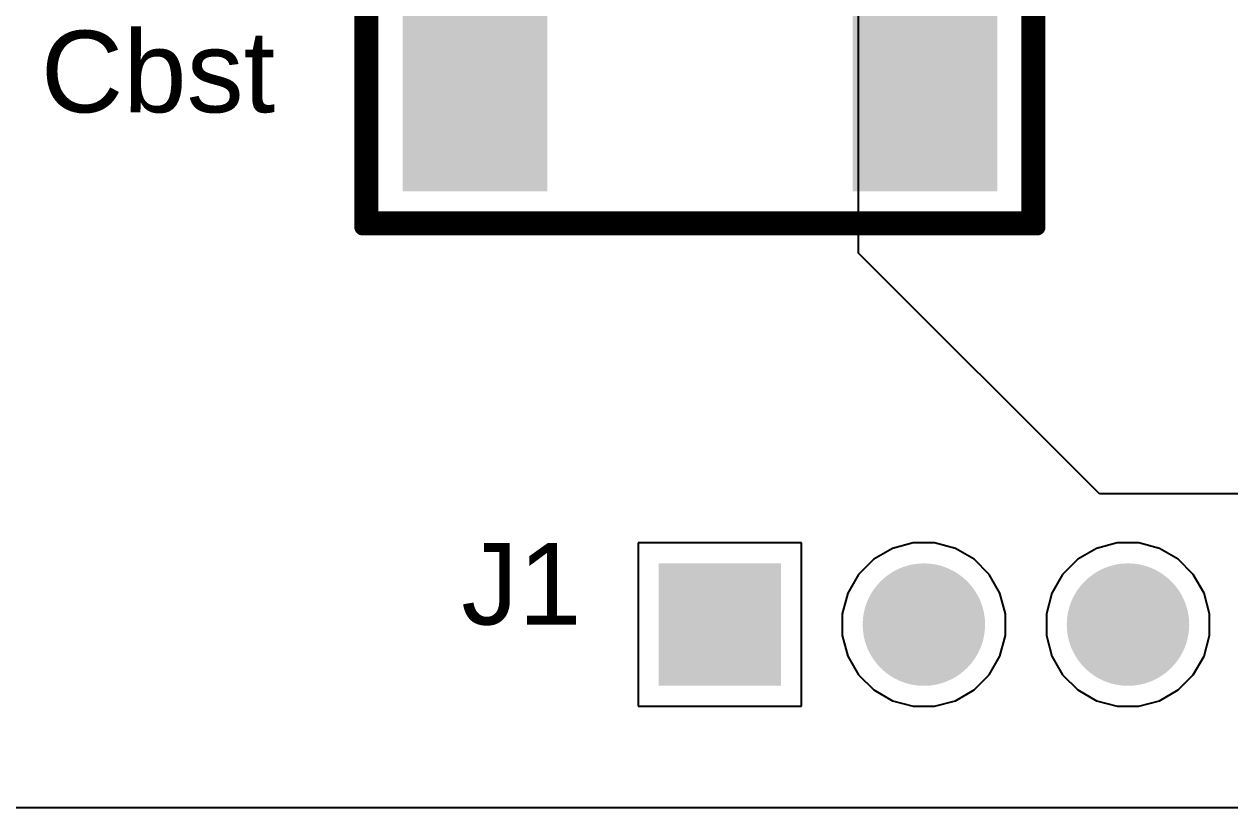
# Model space of a CAD drawing. Header units: inches. Extents: x 0 to 6, y 0 to 4.
# Drawn here: x 0.759 to 1.35, y 0.01 to 0.394 of the extents above; entities that cross this region are included whole.
import ezdxf

# ---------------------------------------------------------------- set-up
doc = ezdxf.new("R2010")
doc.units = ezdxf.units.IN
doc.header["$MEASUREMENT"] = 0
for name, color, linetype in [('Bottom Layer', 5, 'Continuous'), ('Bottom Solder', 6, 'Continuous'), ('Multi-Layer', 9, 'Continuous'), ('Pad Holes', 156, 'Continuous'), ('Top 3D Body', 56, 'Continuous'), ('Top Assembly', 56, 'Continuous'), ('Top Component Center', 56, 'Continuous'), ('Top Courtyard', 56, 'Continuous'), ('Top Layer', 1, 'Continuous'), ('Top Overlay', 2, 'Continuous'), ('Top Paste', 8, 'Continuous'), ('Top Solder', 216, 'Continuous')]:
    doc.layers.add(name, color=color, linetype=linetype)
doc.styles.add('Arial', font='', dxfattribs={"height": 0.2})
doc.styles.get('Arial').set_extended_font_data('Arial')

# ---------------------------------------------------------------- blocks, each defined once
blk = doc.blocks.new('8_P___H______3')
at = {"layer": 'Bottom Layer'}
blk.add_hatch(color=5, dxfattribs=at).paths.add_polyline_path([(-0.03, 0.03), (0.03, 0.03), (0.03, -0.03), (-0.03, -0.03)])
h = blk.add_hatch(color=5, dxfattribs=at)
edge = h.paths.add_edge_path()
edge.add_arc((0.1, 0), 0.03, 0, 360)
h = blk.add_hatch(color=5, dxfattribs=at)
edge = h.paths.add_edge_path()
edge.add_arc((0.2, 0), 0.03, 0, 360)
at = {"layer": 'Bottom Solder'}
blk.add_hatch(color=6, dxfattribs=at).paths.add_polyline_path([(-0.03, 0.03), (0.03, 0.03), (0.03, -0.03), (-0.03, -0.03)])
h = blk.add_hatch(color=6, dxfattribs=at)
edge = h.paths.add_edge_path()
edge.add_arc((0.1, 0), 0.03, 0, 360)
h = blk.add_hatch(color=6, dxfattribs=at)
edge = h.paths.add_edge_path()
edge.add_arc((0.2, 0), 0.03, 0, 360)
at = {"layer": 'Multi-Layer'}
blk.add_hatch(color=9, dxfattribs=at).paths.add_polyline_path([(-0.03, 0.03), (0.03, 0.03), (0.03, -0.03), (-0.03, -0.03)])
h = blk.add_hatch(color=9, dxfattribs=at)
edge = h.paths.add_edge_path()
edge.add_arc((0.1, 0), 0.03, 0, 360)
h = blk.add_hatch(color=9, dxfattribs=at)
edge = h.paths.add_edge_path()
edge.add_arc((0.2, 0), 0.03, 0, 360)
at = {"layer": 'Pad Holes'}
h = blk.add_hatch(color=7, dxfattribs=at)
edge = h.paths.add_edge_path()
edge.add_arc((0, 0), 0.015, 0, 360)
h = blk.add_hatch(color=7, dxfattribs=at)
edge = h.paths.add_edge_path()
edge.add_arc((0.1, 0), 0.015, 0, 360)
h = blk.add_hatch(color=7, dxfattribs=at)
edge = h.paths.add_edge_path()
edge.add_arc((0.2, 0), 0.015, 0, 360)
at = {"layer": 'Top Layer'}
blk.add_hatch(color=1, dxfattribs=at).paths.add_polyline_path([(-0.03, 0.03), (0.03, 0.03), (0.03, -0.03), (-0.03, -0.03)])
h = blk.add_hatch(color=1, dxfattribs=at)
edge = h.paths.add_edge_path()
edge.add_arc((0.1, 0), 0.03, 0, 360)
h = blk.add_hatch(color=1, dxfattribs=at)
edge = h.paths.add_edge_path()
edge.add_arc((0.2, 0), 0.03, 0, 360)
at = {"layer": 'Top Solder'}
blk.add_hatch(color=216, dxfattribs=at).paths.add_polyline_path([(-0.03, 0.03), (0.03, 0.03), (0.03, -0.03), (-0.03, -0.03)])
h = blk.add_hatch(color=216, dxfattribs=at)
edge = h.paths.add_edge_path()
edge.add_arc((0.1, 0), 0.03, 0, 360)
h = blk.add_hatch(color=216, dxfattribs=at)
edge = h.paths.add_edge_path()
edge.add_arc((0.2, 0), 0.03, 0, 360)
blk = doc.blocks.new('FP_NRS8030_MFG_7')
at = {"layer": 'Top Layer'}
for points in [[(-0.14567, 0.14764), (-0.0748, 0.14764), (-0.0748, -0.14764), (-0.14567, -0.14764)], [(0.0748, 0.14764), (0.14567, 0.14764), (0.14567, -0.14764), (0.0748, -0.14764)]]:
    blk.add_hatch(color=1, dxfattribs=at).paths.add_polyline_path(points)
at = {"layer": 'Top Paste'}
for points in [[(-0.14567, 0.14764), (-0.0748, 0.14764), (-0.0748, -0.14764), (-0.14567, -0.14764)], [(0.0748, 0.14764), (0.14567, 0.14764), (0.14567, -0.14764), (0.0748, -0.14764)]]:
    blk.add_hatch(color=8, dxfattribs=at).paths.add_polyline_path(points)
at = {"layer": 'Top Solder'}
for points in [[(-0.14567, 0.14764), (-0.0748, 0.14764), (-0.0748, -0.14764), (-0.14567, -0.14764)], [(0.0748, 0.14764), (0.14567, 0.14764), (0.14567, -0.14764), (0.0748, -0.14764)]]:
    blk.add_hatch(color=216, dxfattribs=at).paths.add_polyline_path(points)
at = {"layer": 'Top 3D Body'}
for points in [[(-0.16142, -0.16142, 0.00787, 0.00787, 0), (-0.16142, 0.16142, 0.00787, 0.00787, 0)], [(-0.16142, 0.16142, 0.00787, 0.00787, 0), (0.16142, 0.16142, 0.00787, 0.00787, 0)], [(0.16142, -0.16142, 0.00787, 0.00787, 0), (0.16142, 0.16142, 0.00787, 0.00787, 0)], [(-0.16142, -0.16142, 0.00787, 0.00787, 0), (0.16142, -0.16142, 0.00787, 0.00787, 0)]]:
    blk.add_lwpolyline(points, format="xyseb", dxfattribs=at)
for points in [[(-0.16339, 0.16142, 0.00394, 0.00394, 1), (-0.15945, 0.16142, 0.00394, 0.00394, 1)], [(-0.16339, 0.16142, 0.00394, 0.00394, 1), (-0.15945, 0.16142, 0.00394, 0.00394, 1)], [(0.15945, 0.16142, 0.00394, 0.00394, 1), (0.16339, 0.16142, 0.00394, 0.00394, 1)], [(0.15945, 0.16142, 0.00394, 0.00394, 1), (0.16339, 0.16142, 0.00394, 0.00394, 1)], [(-0.16339, -0.16142, 0.00394, 0.00394, 1), (-0.15945, -0.16142, 0.00394, 0.00394, 1)], [(-0.16339, -0.16142, 0.00394, 0.00394, 1), (-0.15945, -0.16142, 0.00394, 0.00394, 1)], [(0.15945, -0.16142, 0.00394, 0.00394, 1), (0.16339, -0.16142, 0.00394, 0.00394, 1)], [(0.15945, -0.16142, 0.00394, 0.00394, 1), (0.16339, -0.16142, 0.00394, 0.00394, 1)]]:
    blk.add_lwpolyline(points, format="xyseb", close=True, dxfattribs=at)
at = {"layer": 'Top Assembly'}
for points in [[(-0.16535, -0.16535, 0.00787, 0.00787, 0), (-0.16535, 0.16535, 0.00787, 0.00787, 0)], [(-0.16535, 0.16535, 0.00787, 0.00787, 0), (0.16535, 0.16535, 0.00787, 0.00787, 0)], [(0.16535, -0.16535, 0.00787, 0.00787, 0), (0.16535, 0.16535, 0.00787, 0.00787, 0)], [(-0.16535, -0.16535, 0.00787, 0.00787, 0), (0.16535, -0.16535, 0.00787, 0.00787, 0)]]:
    blk.add_lwpolyline(points, format="xyseb", dxfattribs=at)
for points in [[(-0.16732, 0.16535, 0.00394, 0.00394, 1), (-0.16339, 0.16535, 0.00394, 0.00394, 1)], [(-0.16732, 0.16535, 0.00394, 0.00394, 1), (-0.16339, 0.16535, 0.00394, 0.00394, 1)], [(0.16339, 0.16535, 0.00394, 0.00394, 1), (0.16732, 0.16535, 0.00394, 0.00394, 1)], [(0.16339, 0.16535, 0.00394, 0.00394, 1), (0.16732, 0.16535, 0.00394, 0.00394, 1)], [(-0.16732, -0.16535, 0.00394, 0.00394, 1), (-0.16339, -0.16535, 0.00394, 0.00394, 1)], [(-0.16732, -0.16535, 0.00394, 0.00394, 1), (-0.16339, -0.16535, 0.00394, 0.00394, 1)], [(0.16339, -0.16535, 0.00394, 0.00394, 1), (0.16732, -0.16535, 0.00394, 0.00394, 1)], [(0.16339, -0.16535, 0.00394, 0.00394, 1), (0.16732, -0.16535, 0.00394, 0.00394, 1)]]:
    blk.add_lwpolyline(points, format="xyseb", close=True, dxfattribs=at)
at = {"layer": 'Top Component Center'}
for points in [[(0, -0.01969, 0.00394, 0.00394, 0), (0, 0.01969, 0.00394, 0.00394, 0)], [(-0.01969, 0, 0.00394, 0.00394, 0), (0.01969, 0, 0.00394, 0.00394, 0)]]:
    blk.add_lwpolyline(points, format="xyseb", dxfattribs=at)
for points in [[(-0.00098, 0.01969, 0.00197, 0.00197, 1), (0.00098, 0.01969, 0.00197, 0.00197, 1)], [(-0.02067, 0, 0.00197, 0.00197, 1), (-0.0187, 0, 0.00197, 0.00197, 1)], [(0.0187, 0, 0.00197, 0.00197, 1), (0.02067, 0, 0.00197, 0.00197, 1)], [(-0.00098, -0.01969, 0.00197, 0.00197, 1), (0.00098, -0.01969, 0.00197, 0.00197, 1)]]:
    blk.add_lwpolyline(points, format="xyseb", close=True, dxfattribs=at)
at = {"layer": 'Top Courtyard'}
for points in [[(-0.16535, -0.16535, 0.00787, 0.00787, 0), (-0.16535, 0.16535, 0.00787, 0.00787, 0)], [(-0.16535, 0.16535, 0.00787, 0.00787, 0), (0.16535, 0.16535, 0.00787, 0.00787, 0)], [(0.16535, -0.16535, 0.00787, 0.00787, 0), (0.16535, 0.16535, 0.00787, 0.00787, 0)], [(-0.16535, -0.16535, 0.00787, 0.00787, 0), (0.16535, -0.16535, 0.00787, 0.00787, 0)]]:
    blk.add_lwpolyline(points, format="xyseb", dxfattribs=at)
for points in [[(-0.16732, 0.16535, 0.00394, 0.00394, 1), (-0.16339, 0.16535, 0.00394, 0.00394, 1)], [(-0.16732, 0.16535, 0.00394, 0.00394, 1), (-0.16339, 0.16535, 0.00394, 0.00394, 1)], [(0.16339, 0.16535, 0.00394, 0.00394, 1), (0.16732, 0.16535, 0.00394, 0.00394, 1)], [(0.16339, 0.16535, 0.00394, 0.00394, 1), (0.16732, 0.16535, 0.00394, 0.00394, 1)], [(-0.16732, -0.16535, 0.00394, 0.00394, 1), (-0.16339, -0.16535, 0.00394, 0.00394, 1)], [(-0.16732, -0.16535, 0.00394, 0.00394, 1), (-0.16339, -0.16535, 0.00394, 0.00394, 1)], [(0.16339, -0.16535, 0.00394, 0.00394, 1), (0.16732, -0.16535, 0.00394, 0.00394, 1)], [(0.16339, -0.16535, 0.00394, 0.00394, 1), (0.16732, -0.16535, 0.00394, 0.00394, 1)]]:
    blk.add_lwpolyline(points, format="xyseb", close=True, dxfattribs=at)
at = {"layer": 'Top Overlay'}
for points in [[(-0.16142, -0.16142, 0.00787, 0.00787, 0), (-0.16142, 0.16142, 0.00787, 0.00787, 0)], [(-0.16142, 0.16142, 0.00787, 0.00787, 0), (-0.16043, 0.16142, 0.00787, 0.00787, 0)], [(-0.06004, 0.16142, 0.00787, 0.00787, 0), (0.06004, 0.16142, 0.00787, 0.00787, 0)], [(0.16043, 0.16142, 0.00787, 0.00787, 0), (0.16142, 0.16142, 0.00787, 0.00787, 0)], [(0.16142, -0.16142, 0.00787, 0.00787, 0), (0.16142, 0.16142, 0.00787, 0.00787, 0)], [(-0.16142, -0.16142, 0.00787, 0.00787, 0), (-0.16043, -0.16142, 0.00787, 0.00787, 0)], [(-0.06004, -0.16142, 0.00787, 0.00787, 0), (0.06004, -0.16142, 0.00787, 0.00787, 0)], [(0.16043, -0.16142, 0.00787, 0.00787, 0), (0.16142, -0.16142, 0.00787, 0.00787, 0)]]:
    blk.add_lwpolyline(points, format="xyseb", dxfattribs=at)
for points in [[(-0.16339, 0.16142, 0.00394, 0.00394, 1), (-0.15945, 0.16142, 0.00394, 0.00394, 1)], [(-0.16339, 0.16142, 0.00394, 0.00394, 1), (-0.15945, 0.16142, 0.00394, 0.00394, 1)], [(-0.1624, 0.16142, 0.00394, 0.00394, 1), (-0.15846, 0.16142, 0.00394, 0.00394, 1)], [(-0.06201, 0.16142, 0.00394, 0.00394, 1), (-0.05807, 0.16142, 0.00394, 0.00394, 1)], [(0.05807, 0.16142, 0.00394, 0.00394, 1), (0.06201, 0.16142, 0.00394, 0.00394, 1)], [(0.15846, 0.16142, 0.00394, 0.00394, 1), (0.1624, 0.16142, 0.00394, 0.00394, 1)], [(0.15945, 0.16142, 0.00394, 0.00394, 1), (0.16339, 0.16142, 0.00394, 0.00394, 1)], [(0.15945, 0.16142, 0.00394, 0.00394, 1), (0.16339, 0.16142, 0.00394, 0.00394, 1)], [(-0.16339, -0.16142, 0.00394, 0.00394, 1), (-0.15945, -0.16142, 0.00394, 0.00394, 1)], [(-0.16339, -0.16142, 0.00394, 0.00394, 1), (-0.15945, -0.16142, 0.00394, 0.00394, 1)], [(-0.1624, -0.16142, 0.00394, 0.00394, 1), (-0.15846, -0.16142, 0.00394, 0.00394, 1)], [(-0.06201, -0.16142, 0.00394, 0.00394, 1), (-0.05807, -0.16142, 0.00394, 0.00394, 1)], [(0.05807, -0.16142, 0.00394, 0.00394, 1), (0.06201, -0.16142, 0.00394, 0.00394, 1)], [(0.15846, -0.16142, 0.00394, 0.00394, 1), (0.1624, -0.16142, 0.00394, 0.00394, 1)], [(0.15945, -0.16142, 0.00394, 0.00394, 1), (0.16339, -0.16142, 0.00394, 0.00394, 1)], [(0.15945, -0.16142, 0.00394, 0.00394, 1), (0.16339, -0.16142, 0.00394, 0.00394, 1)]]:
    blk.add_lwpolyline(points, format="xyseb", close=True, dxfattribs=at)
at = {"layer": 'Top Assembly', "style": 'Arial'}
blk.add_text('L1', height=0.03937, dxfattribs=at).set_placement((0, -0.00741))

msp = doc.modelspace()

# ---------------------------------------------------------------- linework, layer by layer
at = {"layer": 'Bottom Layer'}
for p, q in [((1.14, 0.14), (1.06, 0.14)), ((1.06, 0.14), (1.06, 0.06)), ((1.14, 0.06), (1.14, 0.14)), ((1.18456, 0.13727), (1.17544, 0.13201)), ((1.19473, 0.14), (1.18456, 0.13727)), ((1.20527, 0.14), (1.19473, 0.14)), ((1.21544, 0.13727), (1.20527, 0.14)), ((1.22456, 0.13201), (1.21544, 0.13727)), ((1.28456, 0.13727), (1.27544, 0.13201)), ((1.29473, 0.14), (1.28456, 0.13727)), ((1.30527, 0.14), (1.29473, 0.14)), ((1.31544, 0.13727), (1.30527, 0.14)), ((1.32456, 0.13201), (1.31544, 0.13727)), ((1.17544, 0.13201), (1.16799, 0.12456)), ((1.23201, 0.12456), (1.22456, 0.13201)), ((1.27544, 0.13201), (1.26799, 0.12456)), ((1.33201, 0.12456), (1.32456, 0.13201)), ((1.16799, 0.12456), (1.16273, 0.11544)), ((1.23727, 0.11544), (1.23201, 0.12456)), ((1.26799, 0.12456), (1.26273, 0.11544)), ((1.33727, 0.11544), (1.33201, 0.12456)), ((1.16273, 0.11544), (1.16, 0.10527)), ((1.24, 0.10527), (1.23727, 0.11544)), ((1.26273, 0.11544), (1.26, 0.10527)), ((1.34, 0.10527), (1.33727, 0.11544)), ((1.16, 0.10527), (1.16, 0.09473)), ((1.24, 0.09473), (1.24, 0.10527)), ((1.26, 0.10527), (1.26, 0.09473)), ((1.34, 0.09473), (1.34, 0.10527)), ((1.16, 0.09473), (1.16273, 0.08456)), ((1.23727, 0.08456), (1.24, 0.09473)), ((1.26, 0.09473), (1.26273, 0.08456)), ((1.33727, 0.08456), (1.34, 0.09473)), ((1.16273, 0.08456), (1.16799, 0.07544)), ((1.23201, 0.07544), (1.23727, 0.08456)), ((1.26273, 0.08456), (1.26799, 0.07544)), ((1.33201, 0.07544), (1.33727, 0.08456)), ((1.16799, 0.07544), (1.17544, 0.06799)), ((1.22456, 0.06799), (1.23201, 0.07544)), ((1.26799, 0.07544), (1.27544, 0.06799)), ((1.32456, 0.06799), (1.33201, 0.07544)), ((1.17544, 0.06799), (1.18456, 0.06273)), ((1.21544, 0.06273), (1.22456, 0.06799)), ((1.27544, 0.06799), (1.28456, 0.06273)), ((1.31544, 0.06273), (1.32456, 0.06799)), ((1.06, 0.06), (1.14, 0.06)), ((1.18456, 0.06273), (1.19473, 0.06)), ((1.19473, 0.06), (1.20527, 0.06)), ((1.20527, 0.06), (1.21544, 0.06273)), ((1.28456, 0.06273), (1.29473, 0.06)), ((1.29473, 0.06), (1.30527, 0.06)), ((1.30527, 0.06), (1.31544, 0.06273)), ((2.6148, 0.0102), (0.0102, 0.0102))]:
    msp.add_line(p, q, dxfattribs=at)
at = {"layer": 'Top Layer'}
for p, q in [((1.168, 0.282), (1.168, 0.6141)), ((1.286, 0.164), (1.168, 0.282)), ((1.431, 0.164), (1.286, 0.164))]:
    msp.add_line(p, q, dxfattribs=at)

# ---------------------------------------------------------------- block references
for name, p in [('FP_NRS8030_MFG_7', (1.09024, 0.46)), ('8_P___H______3', (1.1, 0.1))]:
    msp.add_blockref(name, p)

# ---------------------------------------------------------------- texts
at = {"layer": 'Top Overlay', "style": 'Arial'}
msp.add_text('Cbst', height=0.04, rotation=360, dxfattribs=at).set_placement((0.76735, 0.35101))
msp.add_text('J1', height=0.04, dxfattribs=at).set_placement((0.97334, 0.10001))

doc.saveas('drawing.dxf')
